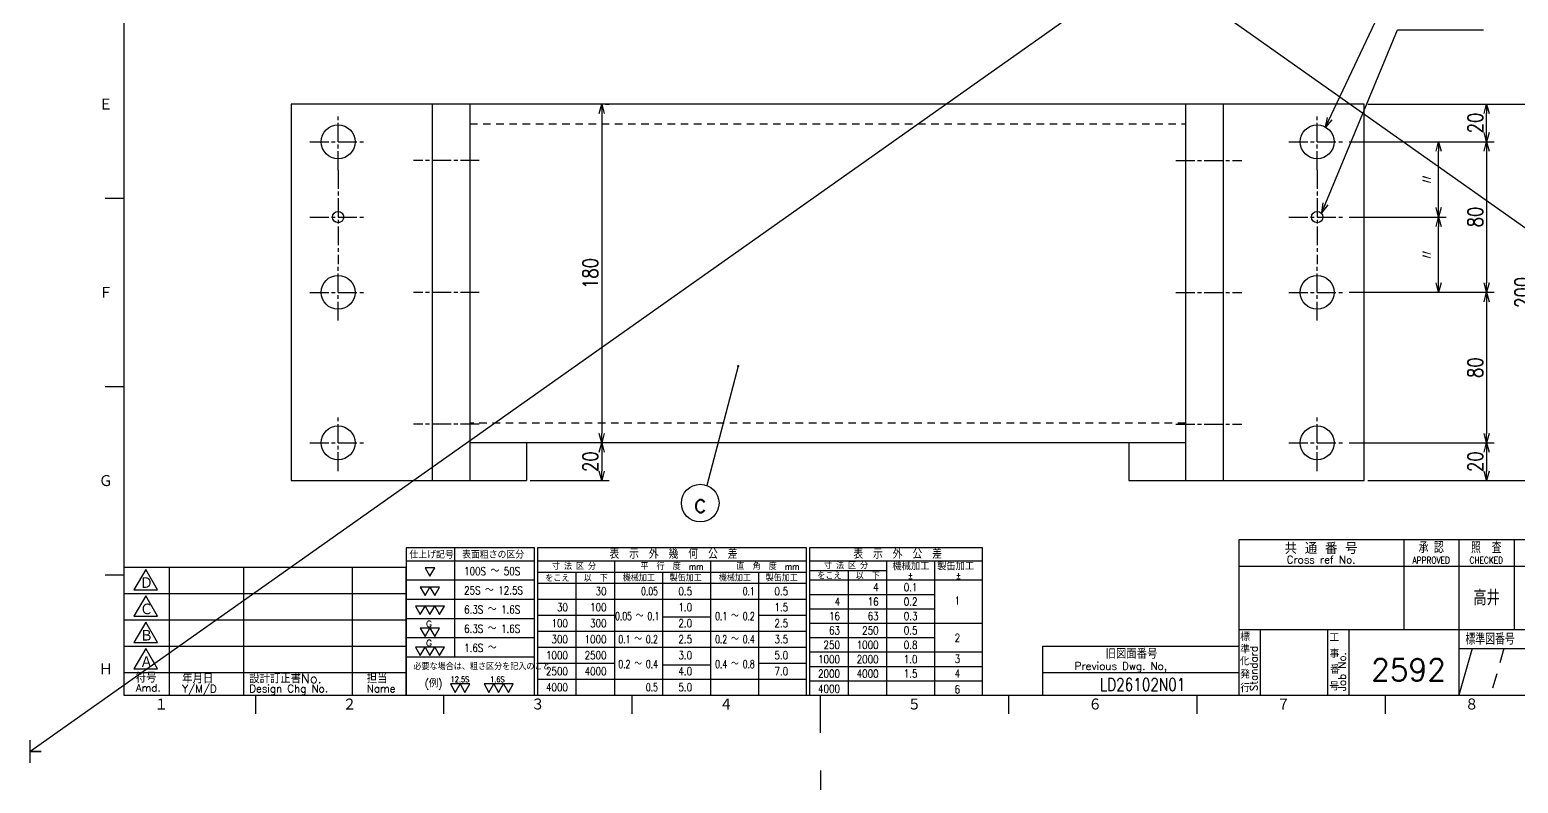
# Model space of a CAD drawing. Extents: x 0 to 1188, y 0 to 1680.
# Drawn here: x 0 to 791, y 823 to 1224 of the extents above; entities that cross this region are included whole.
import ezdxf
from ezdxf.enums import TextEntityAlignment as Align

# ---------------------------------------------------------------- set-up
doc = ezdxf.new("R2010")
doc.units = 0
doc.header["$LTSCALE"] = 2
for name, pattern in [('GEN3A', [3.5, 2, -1.5]), ('GEN7A', [7.5, 5, -0.75, 1, -0.75]), ('HIDDEN2', [3.5, 2, -1.5])]:
    doc.linetypes.add(name, pattern=pattern)
doc.layers.get('0').update_dxf_attribs({"linetype": 'CONTINUOUS'})
doc.layers.get('DEFPOINTS').update_dxf_attribs({"linetype": 'CONTINUOUS'})
for name, color, linetype in [('2', 5, 'CONTINUOUS'), ('4', 3, 'CONTINUOUS'), ('5', 3, 'CONTINUOUS'), ('6', 52, 'CONTINUOUS'), ('7A', 4, 'GEN7A'), ('8', 1, 'CONTINUOUS'), ('9', 3, 'HIDDEN2'), ('RAHM2', 1, 'CONTINUOUS')]:
    doc.layers.add(name, color=color, linetype=linetype)
doc.styles.add('DIMENSION', font='monotxt.shx', dxfattribs={"bigfont": 'bigfont.shx'})
doc.styles.get("Standard").update_dxf_attribs({"font": 'romans.shx', "width": 0.8, "bigfont": 'extfont.shx'})
doc.dimstyles.new('GEN-ISO', dxfattribs={"dimscale": 2, "dimtxt": 4, "dimasz": 2.5, "dimexe": 2, "dimexo": 1, "dimgap": 1, "dimtad": 3, "dimdec": 3, "dimrnd": 0.001, "dimdsep": 46, "dimtxsty": 'Standard', "dimblk": 'OPEN30', "dimcen": 0, "dimclrt": 52, "dimadec": 0, "dimazin": 0, "dimtp": 0.1, "dimtm": 0.1, "dimtfac": 0.6, "dimtdec": 3, "dimtmove": 2, "dimatfit": 3, "dimldrblk": 'OPEN30', "dimfxl": 1, "dimarcsym": 0})

# ---------------------------------------------------------------- blocks, each defined once
blk = doc.blocks.new('1A2ﾌﾞﾋﾝ')
at = {"layer": 'RAHM2', "color": 5, "linetype": 'Continuous'}
for p, q in [((3, 420), (0, 420)), ((0, 420), (0, 417)), ((210, 415), (210, 405)), ((25, 405), (25, 15)), ((20, 147), (25, 147)), ((20, 97), (25, 97)), ((20, 47), (25, 47)), ((25, 15), (579, 15)), ((60, 10), (60, 15)), ((110, 10), (110, 15)), ((160, 10), (160, 15)), ((210, 5), (210, 15)), ((260, 10), (260, 15)), ((310, 10), (310, 15)), ((360, 10), (360, 15)), ((0, 3), (0, 0)), ((0, 0), (3, 0))]:
    blk.add_line(p, q, dxfattribs=at)
at = {"layer": 'RAHM2', "color": 7, "linetype": 'Continuous'}
for p, q in [((364.93, 56.26), (364.93, 32.42)), ((379.55, 56.26), (379.55, 15)), ((394.18, 56.26), (394.18, 32.42)), ((25, 49), (100, 49)), ((37, 49), (37, 15)), ((56.8, 49), (56.8, 15)), ((85.6, 49), (85.6, 15)), ((100, 15), (100, 49)), ((321.05, 49.26), (579, 49.26)), ((25, 42), (100, 42)), ((25, 35), (100, 35)), ((321.05, 32.42), (579, 32.42)), ((326.77, 32.42), (326.77, 15)), ((344.59, 32.42), (344.59, 15)), ((350.3, 32.42), (350.3, 15)), ((25, 28), (100, 28)), ((269, 28), (321.05, 28)), ((269, 15), (269, 28)), ((379.55, 27.42), (467.3, 27.42)), ((25, 21), (100, 21)), ((269, 21), (321.05, 21))]:
    blk.add_line(p, q, dxfattribs=at)
at = {"layer": 'RAHM2', "color": 3, "linetype": 'Continuous'}
blk.add_line((383.02, 27.42), (379.55, 15), dxfattribs=at)
at = {"layer": 'RAHM2', "color": 3, "linetype": 'GEN3A'}
blk.add_line((391.44, 27.42), (387.98, 15), dxfattribs=at)
at = {"layer": 'RAHM2', "color": 5, "linetype": 'Continuous'}
blk.add_lwpolyline([(579, 56.26), (321.05, 56.26), (321.05, 15)], dxfattribs=at)
at = {"layer": 'RAHM2', "color": 7, "linetype": 'Continuous'}
for points in [[(30.79, 48.41), (27.65, 42.97), (33.92, 42.97)], [(30.79, 41.41), (27.65, 35.97), (33.92, 35.97)], [(30.79, 34.41), (27.65, 28.97), (33.92, 28.97)], [(30.79, 27.41), (27.65, 21.97), (33.92, 21.97)]]:
    blk.add_lwpolyline(points, close=True, dxfattribs=at)
at = {"layer": 'RAHM2', "color": 5, "linetype": 'Continuous'}
for s, p in [('Ｅ', (18.36, 170.24)), ('Ｆ', (18.36, 120.24)), ('Ｇ', (18.36, 70.24)), ('Ｈ', (18.36, 20.24)), ('１', (33.1, 10.87)), ('２', (83.1, 10.87)), ('３', (133.1, 10.87)), ('４', (183.1, 10.87)), ('５', (233.1, 10.87)), ('６', (281.11, 10.87)), ('７', (331.11, 10.87)), ('８', (381.11, 10.87))]:
    blk.add_text(s, height=3.31, dxfattribs=at).set_placement(p)
at = {"layer": 'RAHM2', "color": 7, "linetype": 'Continuous'}
for s, height, p in [('共 通 番 号', 3, (342.93, 54.14)), ('Cross ref No.', 2, (342.93, 51.01))]:
    blk.add_text(s, height=height, dxfattribs=at).set_placement(p, align=Align.MIDDLE)
for s, height, width, p in [('承 認', 3, 0.7, (372.18, 54.35)), ('照  査', 3, 0.7, (386.8, 54.35)), ('APPROVED', 1.8, 0.8, (372.18, 50.85)), ('CHECKED', 1.8, 0.8, (386.8, 50.85))]:
    blk.add_text(s, height=height, dxfattribs=dict(at, width=width)).set_placement(p, align=Align.MIDDLE)
for s, height, p in [('Ｄ', 3.2, (29.23, 43.2)), ('Ｃ', 3.2, (29.23, 36.2)), ('Ｂ', 3.2, (29.23, 29.2)), ('標', 2, (321.44, 29.43)), ('準', 2, (321.47, 26.11)), ('工', 2, (345.15, 29.24)), ('Ａ', 3.2, (29.23, 22.2)), ('Previous Dwg. No,', 2, (277.5, 21.75)), ('旧図面番号', 2.5, (285.71, 24.69)), ('化', 2, (321.37, 22.95)), ('事', 2, (345.17, 24.92)), ('符号', 2.5, (28.17, 18.37)), ('年月日', 2.5, (40.49, 18.14)), ('設計訂正書No.', 2.5, (58.29, 18.18)), ('担当', 2.5, (89.5, 18.18)), ('発', 2, (321.46, 19.47)), ('番', 2, (345.31, 20.76)), ('Amd.', 2, (28.17, 15.93)), ('Y/M/D', 2, (40.49, 15.7)), ('Design Chg No.', 2, (58.29, 15.75)), ('Name', 2, (89.5, 15.75)), ('行', 2, (321.46, 15.82)), ('号', 2, (345.11, 16.28))]:
    blk.add_text(s, height=height, dxfattribs=at).set_placement(p)
at = {"layer": 'RAHM2', "color": 7, "linetype": 'Continuous', "width": 0.7}
blk.add_text('標準図番号', height=3, dxfattribs=at).set_placement((381.26, 28.44))
at = {"layer": 'RAHM2', "color": 7, "linetype": 'Continuous'}
for s, p in [('Standard', (326.07, 16.05)), ('Job No.', (349.5, 16.05))]:
    blk.add_text(s, height=2, rotation=90, dxfattribs=at).set_placement(p)
at = {"layer": 'RAHM2', "color": 5, "linetype": 'Continuous', "width": 0.7}
for tag, p in [('HEADER3', (35, 392.01)), ('HEADER4', (54.75, 392)), ('HEADER15', (74.49, 392)), ('HEADER16', (94.43, 392))]:
    blk.add_attdef(tag, text='', height=6, dxfattribs=at).set_placement(p, align=Align.MIDDLE)
at = {"layer": 'RAHM2', "color": 7, "linetype": 'Continuous'}
blk.add_attdef('HEADER5', text='', height=2.5, dxfattribs=at).set_placement((63.69, 385.1), align=Align.BOTTOM_RIGHT)
for tag, height, width, p in [('HEADER1', 5, 0.9, (528.12, 45.15)), ('HEADER25', 3.2, 0.63, (46.91, 45.38)), ('HEADER23', 3.33, 0.8, (71.4, 45.2)), ('HEADER24', 3.5, 0.8, (92.57, 45.22)), ('HEADER22', 3.2, 0.63, (46.91, 38.38)), ('HEADER20', 3.33, 0.8, (71.4, 38.2)), ('HEADER21', 3.5, 0.8, (92.57, 38.22)), ('HEADER7', 5, 0.8, (343.38, 40.8)), ('GEN-TITLE-SCA', 4, 0.85, (430.79, 40.85)), ('HEADER2', 6, 0.9, (527.89, 36.68)), ('HEADER19', 3.2, 0.63, (46.91, 31.38)), ('HEADER17', 3.33, 0.8, (71.4, 31.2)), ('HEADER18', 3.5, 0.8, (92.57, 31.22)), ('HEADER11', 3.2, 0.63, (46.91, 24.38)), ('HEADER9', 3.33, 0.8, (71.4, 24.2)), ('HEADER10', 3.5, 0.8, (92.57, 24.22)), ('HEADER14', 3.31, 0.8, (295.54, 17.82))]:
    blk.add_attdef(tag, text='', height=height, dxfattribs=dict(at, width=width)).set_placement(p, align=Align.MIDDLE)
at = {"layer": 'RAHM2', "color": 7, "linetype": 'Continuous', "width": 0.8}
blk.add_attdef('GEN-TITLE-DAT', text='', height=3.5, dxfattribs=at).set_placement((444.35, 39.1), align=Align.BOTTOM_LEFT)
at = {"layer": 'RAHM2', "color": 5, "linetype": 'Continuous'}
blk.add_attdef('HEADER6', text='', height=5.8, dxfattribs=at).set_placement((376.09, 17.1), align=Align.BOTTOM_RIGHT)
at = {"layer": 'RAHM2', "color": 5, "linetype": 'Continuous', "style": 'DIMENSION', "width": 1.2}
for tag, p in [('HEADER13', (382.56, 16.75)), ('HEADER12', (416.26, 16.72)), ('GEN-TITLE-DWG', (485.79, 16.74))]:
    blk.add_attdef(tag, text='', height=7.02, dxfattribs=at).set_placement(p, align=Align.BOTTOM_LEFT)
at = {"layer": 'RAHM2', "color": 5, "linetype": 'Continuous', "style": 'DIMENSION'}
blk.add_attdef('HEADER8', text='', height=7.02, dxfattribs=at).set_placement((577.6, 16.71), align=Align.BOTTOM_RIGHT)
blk = doc.blocks.new('_Open30')
at = {"color": 0, "linetype": 'ByBlock', "lineweight": -2}
for p, q in [((-1, 0.27), (0, 0)), ((0, 0), (-1, -0.27)), ((0, 0), (-1, 0))]:
    blk.add_line(p, q, dxfattribs=at)
blk = doc.blocks.new('*D51')
at = {"layer": '5', "color": 0, "lineweight": -2, "transparency": 16777216}
for p, q in [((301.77, 1004.04), (299.77, 1004.04)), ((303.77, 999.04), (303.77, 989.04)), ((265.77, 984.04), (307.77, 984.04))]:
    blk.add_line(p, q, dxfattribs=at)
at = {"layer": 'DEFPOINTS', "color": 0, "transparency": 16777216}
for p in [(303.77, 1004.04), (263.77, 984.04), (303.77, 984.04)]:
    blk.add_point(p, dxfattribs=at)
at = {"layer": '5', "color": 0, "lineweight": -2, "transparency": 16777216, "xscale": 5, "yscale": 5, "zscale": 5}
for p, rotation in [((303.77, 1004.04), 90), ((303.77, 984.04), 270)]:
    blk.add_blockref('_Open30', p, dxfattribs=dict(at, rotation=rotation))
at = {"layer": '5', "color": 52, "transparency": 16777216, "insert": (297.77, 994.04), "char_height": 8, "attachment_point": 5, "rotation": 90}
blk.add_mtext('20', dxfattribs=at)
blk = doc.blocks.new('GENBALLOON1')
blk.add_circle((0, 0), 5)
at = {"flags": 1}
blk.add_attdef('GEN_PARENT', text='', height=2.5, dxfattribs=at).set_placement((0, 0), align=Align.MIDDLE)
blk.add_attdef('REF_NO', text='', height=3.5).set_placement((0, 0), align=Align.MIDDLE)
at = {"color": 7, "flags": 1}
for tag, p in [('5GENINF', (6.43, 0.96)), ('6GENINF', (6.43, 0.63)), ('7GENINF', (6.43, 0.3)), ('8GENINF', (6.43, -0.04)), ('9GENINF', (6.43, -0.37)), ('3GENINF', (6.43, -2.34)), ('4GENINF', (6.43, -2.67)), ('10GENINF', (6.43, -0.7)), ('11GENINF', (6.43, -1)), ('12GENINF', (6.43, -1.34)), ('13GENINF', (6.43, -1.67)), ('14GENINF', (6.43, -2)), ('15GENINF', (6.43, -3)), ('16GENINF', (6.43, -3.34)), ('17GENINF', (6.43, -3.7)), ('18GENINF', (6.43, -4.04)), ('20GENINF', (6.43, -4.7)), ('21GENINF', (6.43, -5.04)), ('22GENINF', (6.43, -5.37)), ('19GENINF', (6.43, -4.37))]:
    blk.add_attdef(tag, p, '', height=0.2, dxfattribs=at)
blk = doc.blocks.new('*D52')
at = {"layer": '5', "color": 0, "lineweight": -2, "transparency": 16777216}
for p, q in [((303.77, 1179.04), (303.77, 1009.04)), ((305.77, 1184.04), (307.77, 1184.04)), ((301.77, 1004.04), (299.77, 1004.04))]:
    blk.add_line(p, q, dxfattribs=at)
at = {"layer": 'DEFPOINTS', "color": 0, "transparency": 16777216}
for p in [(303.77, 1184.04), (303.77, 1004.04), (303.77, 1004.04)]:
    blk.add_point(p, dxfattribs=at)
at = {"layer": '5', "color": 0, "lineweight": -2, "transparency": 16777216, "xscale": 5, "yscale": 5, "zscale": 5}
for p, rotation in [((303.77, 1184.04), 90), ((303.77, 1004.04), 270)]:
    blk.add_blockref('_Open30', p, dxfattribs=dict(at, rotation=rotation))
at = {"layer": '5', "color": 52, "transparency": 16777216, "insert": (297.77, 1094.04), "char_height": 8, "attachment_point": 5, "rotation": 90}
blk.add_mtext('180', dxfattribs=at)
blk = doc.blocks.new('*D63')
at = {"layer": '5', "color": 0, "lineweight": -2, "transparency": 16777216}
for p, q in [((710.77, 1184.04), (802.77, 1184.04)), ((798.77, 989.04), (798.77, 1179.04)), ((710.77, 984.04), (802.77, 984.04))]:
    blk.add_line(p, q, dxfattribs=at)
at = {"layer": 'DEFPOINTS', "color": 0, "transparency": 16777216}
for p in [(708.77, 1184.04), (798.77, 1184.04), (708.77, 984.04)]:
    blk.add_point(p, dxfattribs=at)
at = {"layer": '5', "color": 0, "lineweight": -2, "transparency": 16777216, "xscale": 5, "yscale": 5, "zscale": 5}
for p, rotation in [((798.77, 1184.04), 90), ((798.77, 984.04), 270)]:
    blk.add_blockref('_Open30', p, dxfattribs=dict(at, rotation=rotation))
at = {"layer": '5', "color": 52, "transparency": 16777216, "insert": (792.77, 1084.04), "char_height": 8, "attachment_point": 5, "rotation": 90}
blk.add_mtext('200', dxfattribs=at)
blk = doc.blocks.new('*D64')
at = {"layer": '5', "color": 0, "lineweight": -2, "transparency": 16777216}
for p, q in [((700.77, 1004.04), (777.77, 1004.04)), ((773.77, 999.04), (773.77, 989.04)), ((710.77, 984.04), (777.77, 984.04))]:
    blk.add_line(p, q, dxfattribs=at)
at = {"layer": 'DEFPOINTS', "color": 0, "transparency": 16777216}
for p in [(698.77, 1004.04), (708.77, 984.04), (773.77, 984.04)]:
    blk.add_point(p, dxfattribs=at)
at = {"layer": '5', "color": 0, "lineweight": -2, "transparency": 16777216, "xscale": 5, "yscale": 5, "zscale": 5}
for p, rotation in [((773.77, 1004.04), 90), ((773.77, 984.04), 270)]:
    blk.add_blockref('_Open30', p, dxfattribs=dict(at, rotation=rotation))
at = {"layer": '5', "color": 52, "transparency": 16777216, "insert": (767.77, 994.04), "char_height": 8, "attachment_point": 5, "rotation": 90}
blk.add_mtext('20', dxfattribs=at)
blk = doc.blocks.new('*D65')
at = {"layer": '5', "color": 0, "lineweight": -2, "transparency": 16777216}
for p, q in [((702.77, 1164.04), (752.28, 1164.04)), ((748.28, 1129.04), (748.28, 1159.04)), ((700.77, 1124.04), (752.28, 1124.04))]:
    blk.add_line(p, q, dxfattribs=at)
at = {"layer": 'DEFPOINTS', "color": 0, "transparency": 16777216}
for p in [(700.77, 1164.04), (748.28, 1164.04), (698.77, 1124.04)]:
    blk.add_point(p, dxfattribs=at)
at = {"layer": '5', "color": 0, "lineweight": -2, "transparency": 16777216, "xscale": 5, "yscale": 5, "zscale": 5}
for p, rotation in [((748.28, 1164.04), 90), ((748.28, 1124.04), 270)]:
    blk.add_blockref('_Open30', p, dxfattribs=dict(at, rotation=rotation))
at = {"layer": '5', "color": 52, "transparency": 16777216, "insert": (742.28, 1144.04), "char_height": 8, "attachment_point": 5, "rotation": 90}
blk.add_mtext('〃', dxfattribs=at)
blk = doc.blocks.new('*D66')
at = {"layer": '5', "color": 0, "lineweight": -2, "transparency": 16777216}
for p, q in [((700.77, 1164.04), (777.77, 1164.04)), ((773.77, 1159.04), (773.77, 1089.04)), ((700.77, 1084.04), (777.77, 1084.04))]:
    blk.add_line(p, q, dxfattribs=at)
at = {"layer": 'DEFPOINTS', "color": 0, "transparency": 16777216}
for p in [(698.77, 1164.04), (698.77, 1084.04), (773.77, 1084.04)]:
    blk.add_point(p, dxfattribs=at)
at = {"layer": '5', "color": 0, "lineweight": -2, "transparency": 16777216, "xscale": 5, "yscale": 5, "zscale": 5}
for p, rotation in [((773.77, 1164.04), 90), ((773.77, 1084.04), 270)]:
    blk.add_blockref('_Open30', p, dxfattribs=dict(at, rotation=rotation))
at = {"layer": '5', "color": 52, "transparency": 16777216, "insert": (767.77, 1124.04), "char_height": 8, "attachment_point": 5, "rotation": 90}
blk.add_mtext('80', dxfattribs=at)
blk = doc.blocks.new('*D67')
at = {"layer": '5', "color": 0, "lineweight": -2, "transparency": 16777216}
for p, q in [((700.77, 1084.04), (777.77, 1084.04)), ((773.77, 1079.04), (773.77, 1009.04)), ((700.77, 1004.04), (777.77, 1004.04))]:
    blk.add_line(p, q, dxfattribs=at)
at = {"layer": 'DEFPOINTS', "color": 0, "transparency": 16777216}
for p in [(698.77, 1084.04), (698.77, 1004.04), (773.77, 1004.04)]:
    blk.add_point(p, dxfattribs=at)
at = {"layer": '5', "color": 0, "lineweight": -2, "transparency": 16777216, "xscale": 5, "yscale": 5, "zscale": 5}
for p, rotation in [((773.77, 1084.04), 90), ((773.77, 1004.04), 270)]:
    blk.add_blockref('_Open30', p, dxfattribs=dict(at, rotation=rotation))
at = {"layer": '5', "color": 52, "transparency": 16777216, "insert": (767.77, 1044.04), "char_height": 8, "attachment_point": 5, "rotation": 90}
blk.add_mtext('80', dxfattribs=at)
blk = doc.blocks.new('*D68')
at = {"layer": '5', "color": 0, "lineweight": -2, "transparency": 16777216}
for p, q in [((700.77, 1124.04), (752.28, 1124.04)), ((748.28, 1089.04), (748.28, 1119.04)), ((702.77, 1084.04), (752.28, 1084.04))]:
    blk.add_line(p, q, dxfattribs=at)
at = {"layer": 'DEFPOINTS', "color": 0, "transparency": 16777216}
for p in [(698.77, 1124.04), (748.28, 1124.04), (700.77, 1084.04)]:
    blk.add_point(p, dxfattribs=at)
at = {"layer": '5', "color": 0, "lineweight": -2, "transparency": 16777216, "xscale": 5, "yscale": 5, "zscale": 5}
for p, rotation in [((748.28, 1124.04), 90), ((748.28, 1084.04), 270)]:
    blk.add_blockref('_Open30', p, dxfattribs=dict(at, rotation=rotation))
at = {"layer": '5', "color": 52, "transparency": 16777216, "insert": (742.28, 1104.04), "char_height": 8, "attachment_point": 5, "rotation": 90}
blk.add_mtext('〃', dxfattribs=at)
blk = doc.blocks.new('*D69')
at = {"layer": '5', "color": 0, "lineweight": -2, "transparency": 16777216}
for p, q in [((710.77, 1184.04), (777.77, 1184.04)), ((773.77, 1169.04), (773.77, 1179.04)), ((700.77, 1164.04), (777.77, 1164.04))]:
    blk.add_line(p, q, dxfattribs=at)
at = {"layer": 'DEFPOINTS', "color": 0, "transparency": 16777216}
for p in [(708.77, 1184.04), (773.77, 1184.04), (698.77, 1164.04)]:
    blk.add_point(p, dxfattribs=at)
at = {"layer": '5', "color": 0, "lineweight": -2, "transparency": 16777216, "xscale": 5, "yscale": 5, "zscale": 5}
for p, rotation in [((773.77, 1184.04), 90), ((773.77, 1164.04), 270)]:
    blk.add_blockref('_Open30', p, dxfattribs=dict(at, rotation=rotation))
at = {"layer": '5', "color": 52, "transparency": 16777216, "insert": (767.77, 1174.04), "char_height": 8, "attachment_point": 5, "rotation": 90}
blk.add_mtext('20', dxfattribs=at)
blk = doc.blocks.new('A$C304C66DE')
for p, q in [((0, 35.7), (34, 35.7)), ((12.75, 39.1), (12.75, 10.2)), ((34.85, 35.7), (106.25, 35.7)), ((55.25, 35.7), (55.25, 0)), ((80.75, 35.7), (80.75, 0)), ((107.1, 35.7), (153, 35.7)), ((127.5, 35.7), (127.5, 0)), ((140.25, 35.7), (140.25, 0)), ((34.85, 32.72), (106.25, 32.72)), ((45.05, 32.72), (45.05, 0)), ((68, 32.72), (68, 0)), ((93.5, 32.72), (93.5, 0)), ((107.1, 33.15), (127.5, 33.15)), ((117.3, 33.15), (117.3, 0)), ((34.85, 29.75), (106.25, 29.75)), ((107.1, 30.6), (153, 30.6)), ((0, 10.2), (34, 10.2))]:
    blk.add_line(p, q)
for points in [[(6.27, 31.6), (7.56, 33.83), (4.98, 33.83), (6.27, 31.6)], [(4.98, 26.5), (6.26, 28.73), (3.69, 28.73), (4.98, 26.5)], [(7.55, 26.5), (8.84, 28.73), (6.26, 28.73), (7.55, 26.5)], [(3.69, 21.4), (4.98, 23.63), (2.4, 23.63), (3.69, 21.4)], [(6.27, 21.4), (7.56, 23.63), (4.98, 23.63), (6.27, 21.4)], [(8.85, 21.4), (10.13, 23.63), (7.56, 23.63), (8.85, 21.4)], [(4.98, 15.61), (6.26, 17.84), (3.69, 17.84), (4.98, 15.61)], [(7.55, 15.61), (8.84, 17.84), (6.26, 17.84), (7.55, 15.61)], [(3.69, 10.51), (4.98, 12.74), (2.4, 12.74), (3.69, 10.51)], [(6.27, 10.51), (7.56, 12.74), (4.98, 12.74), (6.27, 10.51)], [(8.85, 10.51), (10.13, 12.74), (7.56, 12.74), (8.85, 10.51)], [(12.99, 0.74), (14.28, 2.97), (11.7, 2.97), (12.99, 0.74)], [(15.56, 0.74), (16.85, 2.97), (14.28, 2.97), (15.56, 0.74)], [(21.95, 0.74), (23.23, 2.97), (20.66, 2.97), (21.95, 0.74)], [(24.52, 0.74), (25.81, 2.97), (23.23, 2.97), (24.52, 0.74)], [(27.1, 0.74), (28.39, 2.97), (25.81, 2.97), (27.1, 0.74)]]:
    blk.add_lwpolyline(points, close=True)
at = {"layer": '2'}
for points in [[(0, 0), (34, 0), (34, 39.1), (0, 39.1)], [(34.85, 0), (106.25, 0), (106.25, 39.1), (34.85, 39.1)], [(107.1, 0), (153, 0), (153, 39.1), (107.1, 39.1)]]:
    blk.add_lwpolyline(points, close=True, dxfattribs=at)
at = {"layer": '4'}
for p, q in [((0, 30.6), (34, 30.6)), ((0, 25.5), (34, 25.5)), ((34.85, 25.5), (106.25, 25.5)), ((107.1, 26.77), (140.25, 26.77)), ((0, 20.4), (34, 20.4)), ((34.85, 21.25), (55.25, 21.25)), ((68, 20.82), (80.75, 20.82)), ((93.5, 21.25), (106.25, 21.25)), ((107.1, 22.95), (140.25, 22.95)), ((34.85, 17), (106.25, 17)), ((107.1, 19.12), (153, 19.12)), ((0, 15.3), (34, 15.3)), ((34.85, 12.75), (106.25, 12.75)), ((107.1, 15.3), (140.25, 15.3)), ((34.85, 8.5), (55.25, 8.5)), ((68, 8.07), (80.75, 8.07)), ((93.5, 8.5), (106.25, 8.5)), ((107.1, 11.47), (153, 11.47)), ((34.85, 4.25), (106.25, 4.25)), ((107.1, 7.65), (153, 7.65)), ((107.1, 3.82), (153, 3.82))]:
    blk.add_line(p, q, dxfattribs=at)
at = {"width": 0.9}
for s, height, p in [('仕上げ記号', 1.87, (6.71, 36.32)), ('表面粗さの区分', 1.87, (23.05, 36.32)), ('をこえ', 1.7, (40.11, 30.18)), ('寸 法 区 分', 1.7, (44.53, 33.33)), ('以\u3000下', 1.7, (50.31, 30.18)), ('機械加工', 1.7, (61.75, 30.27)), ('平\u3000行\u3000度\u3000mm', 1.7, (70.56, 33.33)), ('製缶加工', 1.7, (74.2, 30.27)), ('機械加工', 1.7, (87.25, 30.27)), ('直\u3000角\u3000度\u3000mm', 1.7, (96.06, 33.33)), ('製缶加工', 1.7, (99.7, 30.27)), ('をこえ', 1.7, (112.36, 30.81)), ('寸 法 区 分', 1.7, (116.78, 33.54)), ('以\u3000下', 1.7, (122.56, 30.81)), ('機械加工', 1.955, (134, 33.22)), ('%%P', 1.7, (133.9, 30.94)), ('製缶加工', 1.955, (145.88, 33.22)), ('%%P', 1.7, (146.65, 30.94))]:
    blk.add_text(s, height=height, dxfattribs=at).set_placement(p, align=Align.CENTER)
for s, p in [('表\u3000示\u3000外\u3000幾\u3000何\u3000公\u3000差', (70.95, 36.26)), ('表\u3000示\u3000外\u3000公\u3000差', (130.48, 36.26))]:
    blk.add_text(s, height=2.38).set_placement(p, align=Align.CENTER)
for s, height, width, p in [('100S ～ 50S', 2.125, 0.8, (15.34, 31.88)), ('25S ～ 12.5S', 2.125, 0.8, (15.34, 26.78)), ('0.1', 2.125, 0.8, (132.1, 27.6)), ('6.3S ～ 1.6S', 2.125, 0.8, (15.34, 21.68)), ('0.2', 2.125, 0.8, (132.1, 23.78)), ('1', 2.12, 0.8, (145.61, 24.06)), ('0.3', 2.125, 0.8, (132.1, 19.95)), ('6.3S ～ 1.6S', 2.125, 0.8, (15.34, 16.58)), ('0.5', 2.125, 0.8, (132.1, 16.13)), ('2', 2.12, 0.8, (145.61, 14.15)), ('1.6S ～ ', 2.125, 0.8, (15.34, 11.48)), ('0.8', 2.125, 0.8, (132.1, 12.3)), ('必要な場合は、粗さ区分を記入のこと', 1.7, 0.9, (1.89, 6.72)), ('1.0', 2.125, 0.8, (132.1, 8.48)), ('3', 2.12, 0.8, (145.61, 8.55)), ('(例)', 2, 0.9, (4.91, 2.1)), ('12.5S', 1.53, 0.8, (11.75, 3.43)), ('1.6S', 1.53, 0.8, (22.24, 3.43)), ('1.5', 2.125, 0.8, (132.1, 4.65)), ('4', 2.12, 0.8, (145.61, 4.73)), ('6', 2.12, 0.8, (145.61, 0.48))]:
    blk.add_text(s, height=height, dxfattribs=dict(width=width)).set_placement(p)
for s, height, width, p in [('30', 2.125, 0.8, (53.18, 26.54)), ('0.05', 2.125, 0.7, (66.81, 26.54)), ('0.5', 2.125, 0.8, (75.9, 26.54)), ('0.1', 2.125, 0.7, (92.52, 26.54)), ('0.5', 2.125, 0.8, (101.4, 26.54)), ('4', 2.12, 0.8, (125.43, 27.6)), ('30', 2.125, 0.8, (42.92, 22.29)), ('100', 2.125, 0.8, (53.18, 22.29)), ('1.0', 2.125, 0.8, (75.9, 22.29)), ('1.5', 2.125, 0.8, (101.4, 22.29)), ('4', 2.12, 0.8, (115.17, 23.78)), ('16', 2.125, 0.8, (125.43, 23.78)), ('100', 2.125, 0.8, (42.92, 18.04)), ('300', 2.125, 0.8, (53.18, 18.04)), ('0.05 ～ 0.1', 2.125, 0.7, (67.22, 19.94)), ('2.0', 2.125, 0.8, (75.9, 18.04)), ('0.1 ～ 0.2', 2.125, 0.7, (92.52, 19.94)), ('2.5', 2.125, 0.8, (101.4, 18.04)), ('16', 2.125, 0.8, (115.17, 19.95)), ('63', 2.125, 0.8, (125.43, 19.95)), ('300', 2.125, 0.8, (42.92, 13.79)), ('1000', 2.125, 0.8, (53.18, 13.79)), ('0.1 ～ 0.2', 2.125, 0.7, (66.81, 13.79)), ('2.5', 2.125, 0.8, (75.9, 13.79)), ('0.2 ～ 0.4', 2.125, 0.7, (92.52, 13.79)), ('3.5', 2.125, 0.8, (101.4, 13.79)), ('63', 2.125, 0.8, (115.17, 16.13)), ('250', 2.125, 0.8, (125.43, 16.13)), ('250', 2.125, 0.8, (115.17, 12.3)), ('1000', 2.125, 0.8, (125.43, 12.3)), ('1000', 2.125, 0.8, (42.92, 9.54)), ('2500', 2.125, 0.8, (53.18, 9.54)), ('0.2 ～ 0.4', 2.125, 0.7, (66.81, 7.2)), ('3.0', 2.125, 0.8, (75.9, 9.54)), ('0.4 ～ 0.8', 2.125, 0.7, (92.52, 7.2)), ('5.0', 2.125, 0.8, (101.4, 9.54)), ('1000', 2.125, 0.8, (115.17, 8.48)), ('2000', 2.125, 0.8, (125.43, 8.48)), ('2500', 2.125, 0.8, (42.92, 5.29)), ('4000', 2.125, 0.8, (53.18, 5.29)), ('4.0', 2.125, 0.8, (75.9, 5.29)), ('7.0', 2.125, 0.8, (101.4, 5.29)), ('2000', 2.125, 0.8, (115.17, 4.65)), ('4000', 2.125, 0.8, (125.43, 4.65)), ('4000', 2.125, 0.8, (42.92, 1.04)), ('0.5', 2.125, 0.7, (66.81, 1.04)), ('5.0', 2.125, 0.8, (75.9, 1.04)), ('4000', 2.125, 0.8, (115.17, 0.65))]:
    blk.add_text(s, height=height, dxfattribs=dict(width=width)).set_placement(p, align=Align.RIGHT)
for p in [(6.8, 18.08), (6.8, 12.98)]:
    blk.add_text('G', height=1.7).set_placement(p, align=Align.RIGHT)

msp = doc.modelspace()

# ---------------------------------------------------------------- linework, layer by layer
at = {"layer": '2'}
for p, q in [((708.7723, 1184.0358), (138.7723, 1184.0358)), ((138.7723, 1184.0358), (138.7723, 984.0358)), ((213.7723, 1184.0358), (213.7723, 984.0358)), ((233.7723, 1184.0358), (233.7723, 984.0358)), ((613.7723, 1184.0358), (613.7723, 984.0358)), ((633.7723, 1184.0358), (633.7723, 984.0358)), ((708.7723, 984.0358), (708.7723, 1184.0358)), ((613.7723, 1004.0358), (233.7723, 1004.0358)), ((263.7723, 1004.0358), (263.7723, 984.0358)), ((583.7723, 1004.0358), (583.7723, 984.0358)), ((138.7723, 984.0358), (263.7723, 984.0358)), ((583.7723, 984.0358), (708.7723, 984.0358))]:
    msp.add_line(p, q, dxfattribs=at)
for centre, radius in [((163.7723, 1164.0358), 9), ((683.7723, 1164.0358), 9), ((163.7723, 1124.0358), 3), ((683.7723, 1124.0358), 3), ((163.7723, 1084.0358), 9), ((683.7723, 1084.0358), 9), ((163.7723, 1004.0358), 9), ((683.7723, 1004.0358), 9)]:
    msp.add_circle(centre, radius, dxfattribs=at)
at = {"layer": '7A'}
for p, q in [((163.7723, 1149.0358), (163.7723, 1179.0358)), ((683.7723, 1149.0358), (683.7723, 1179.0358)), ((148.7723, 1164.0358), (178.7723, 1164.0358)), ((668.7723, 1164.0358), (698.7723, 1164.0358)), ((163.7723, 1149.0358), (163.7723, 1099.0358)), ((238.7723, 1154.0358), (203.7723, 1154.0358)), ((608.7723, 1154.0358), (643.7723, 1154.0358)), ((683.7723, 1149.0358), (683.7723, 1099.0358)), ((148.7723, 1124.0358), (178.7723, 1124.0358)), ((668.7723, 1124.0358), (698.7723, 1124.0358)), ((163.7723, 1069.0358), (163.7723, 1099.0358)), ((683.7723, 1069.0358), (683.7723, 1099.0358)), ((148.7723, 1084.0358), (178.7723, 1084.0358)), ((238.7723, 1084.0358), (203.7723, 1084.0358)), ((608.7723, 1084.0358), (643.7723, 1084.0358)), ((668.7723, 1084.0358), (698.7723, 1084.0358)), ((163.7723, 989.0358), (163.7723, 1019.0358)), ((238.7723, 1014.0358), (203.7723, 1014.0358)), ((608.7723, 1014.0358), (643.7723, 1014.0358)), ((683.7723, 989.0358), (683.7723, 1019.0358)), ((148.7723, 1004.0358), (178.7723, 1004.0358)), ((668.7723, 1004.0358), (698.7723, 1004.0358))]:
    msp.add_line(p, q, dxfattribs=at)
at = {"layer": '8'}
for p, q in [((0, 1680), (1188, 840)), ((0, 840), (1188, 1680))]:
    msp.add_line(p, q, dxfattribs=at)
at = {"layer": '9'}
for p, q in [((233.7723, 1173.5358), (613.7723, 1173.5358)), ((613.7723, 1014.5358), (233.7723, 1014.5358))]:
    msp.add_line(p, q, dxfattribs=at)

# ---------------------------------------------------------------- block references
at = {"layer": '2'}
ref = msp.add_blockref('1A2ﾌﾞﾋﾝ', (0, 840), dxfattribs=dict(at, xscale=2, yscale=2, zscale=2))
ref.add_attrib('HEADER6', '2592', dxfattribs={"layer": 'RAHM2', "color": 5, "linetype": 'Continuous', "height": 11.6}).set_placement((752.1766, 874.1996), align=Align.BOTTOM_RIGHT)
ref.add_attrib('HEADER14', 'LD26102N01', dxfattribs={"layer": 'RAHM2', "color": 7, "linetype": 'Continuous', "height": 6.622, "width": 0.8}).set_placement((591.0731, 875.631), align=Align.MIDDLE)
at = {"layer": '2', "xscale": 2, "yscale": 2, "zscale": 2}
msp.add_blockref('1A2ﾌﾞﾋﾝ', (0, 0), dxfattribs=at)
at = {"layer": '5'}
ref = msp.add_blockref('GENBALLOON1', (356.0911, 972.0419), dxfattribs=dict(at, xscale=2, yscale=2, zscale=2))
ref.add_attrib('REF_NO', 'c', dxfattribs={"color": 7, "height": 10, "width": 0.9}).set_placement((356.0911, 972.0419), align=Align.MIDDLE_CENTER)
at = {"layer": '6', "xscale": 2, "yscale": 2, "zscale": 2}
msp.add_blockref('A$C304C66DE', (200, 870), dxfattribs=at)

# ---------------------------------------------------------------- texts
at = {"layer": '5', "color": 52, "insert": (766.724, 921.7186), "char_height": 8, "attachment_point": 4}
msp.add_mtext('高井', dxfattribs=at)

# ---------------------------------------------------------------- dimensions: what is measured, and where the dimension line sits
at = {"layer": '5'}
for base, p1, p2, picture, middle in [((303.7723, 1004.0358), (303.7723, 1184.0358), (303.7723, 1004.0358), '*D52', (297.7723, 1094.0358)), ((773.7723, 1184.0358), (698.7723, 1164.0358), (708.7723, 1184.0358), '*D69', (767.7723, 1174.0358)), ((798.7723, 1184.0358), (708.7723, 984.0358), (708.7723, 1184.0358), '*D63', (792.7723, 1084.0358)), ((773.7723, 1084.0358), (698.7723, 1164.0358), (698.7723, 1084.0358), '*D66', (767.7723, 1124.0358)), ((773.7723, 1004.0358), (698.7723, 1084.0358), (698.7723, 1004.0358), '*D67', (767.7723, 1044.0358)), ((303.7723, 984.0358), (303.7723, 1004.0358), (263.7723, 984.0358), '*D51', (297.7723, 994.0358)), ((773.7723, 984.0358), (698.7723, 1004.0358), (708.7723, 984.0358), '*D64', (767.7723, 994.0358))]:
    dim = msp.add_linear_dim(base=base, p1=p1, p2=p2, angle=90, dimstyle='GEN-ISO', dxfattribs=at)
    dim.commit()
    dim.dimension.update_dxf_attribs({"geometry": picture, "text_midpoint": middle})
for base, p1, p2, picture, middle in [((748.2842, 1164.0358), (698.7723, 1124.0358), (700.7723, 1164.0358), '*D65', (742.2842, 1144.0358)), ((748.2842, 1124.0358), (700.7723, 1084.0358), (698.7723, 1124.0358), '*D68', (742.2842, 1104.0358))]:
    dim = msp.add_linear_dim(base=base, p1=p1, p2=p2, angle=90, text='〃', dimstyle='GEN-ISO', dxfattribs=at)
    dim.commit()
    dim.dimension.update_dxf_attribs({"geometry": picture, "text_midpoint": middle})

# ---------------------------------------------------------------- leaders
at = {"layer": '5', "annotation_type": 0, "has_hookline": 1, "hookline_direction": 0}
for points, text_width in [([(688.2723, 1171.8301), (725.1419, 1250.1069), (730.1419, 1250.1069)], 35.4133), ([(686.2903, 1126.4372), (726.5291, 1223.4665), (731.5291, 1223.4665)], 38.6133)]:
    msp.add_leader(points, dimstyle='GEN-ISO', dxfattribs=dict(at, text_width=text_width))
at = {"layer": '5', "linetype": 'Continuous'}
msp.add_leader([(376.2319, 1044.7908), (359.6642, 981.3818)], dimstyle='GEN-ISO', override={"dimldrblk": 'DOTSMALL'}, dxfattribs=at)

doc.saveas('drawing.dxf')
